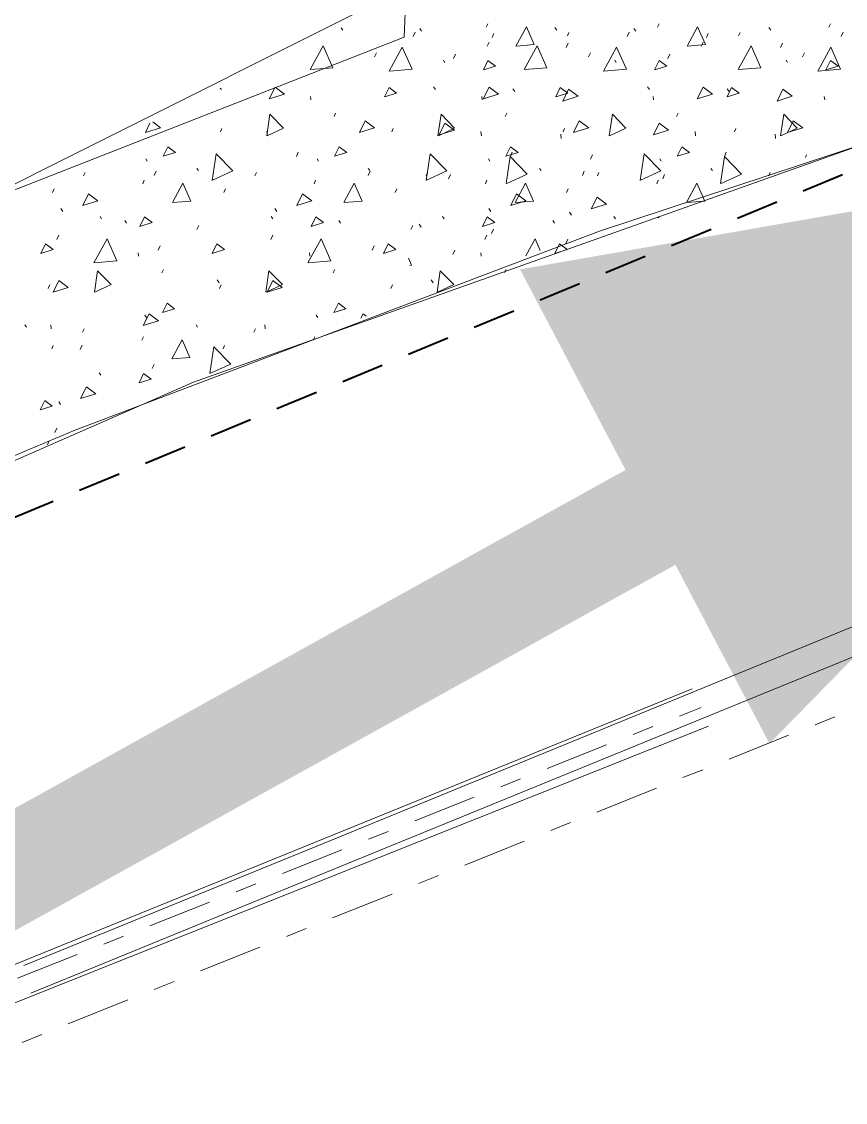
# Model space of a CAD drawing. Header units: metres. Extents: x -703672 to 3951284, y -4124475 to 4104628.
# Drawn here: x 327525.43 to 327540.8, y 4104374.45 to 4104394.62 of the extents above; entities that cross this region are included whole.
import ezdxf

# ---------------------------------------------------------------- set-up
doc = ezdxf.new("R2010")
doc.units = ezdxf.units.M
doc.header["$MEASUREMENT"] = 0
doc.linetypes.add('DGN Style 2', pattern=[1.3283826688107345, 0.7970296012864407, -0.5313530675242938])
doc.linetypes.add('DGN Style 7', pattern=[2.6567653376214695, 1.195544401929661, -0.5313530675242938, 0.3985148006432204, -0.5313530675242938])
for name, color, linetype, lineweight in [('C-ANNO-TEXT', 7, 'Continuous', 25), ('C-PROP-BASE', 2, 'CONLMT', 0), ('C-PROP-CONS(Alpha)', 7, 'DGN Style 2', 40), ('V-ANNO-PATT', 9, 'Continuous', 0), ('V-DTCH-CNTR', 252, 'DGN Style 7', 0), ('V-DTCH-TOP~', 252, 'Continuous', 0), ('V-SITE-STRC', 253, 'Continuous', 0), ('V-SITE-WALK', 7, 'Continuous', 0)]:
    doc.layers.add(name, color=color, linetype=linetype, lineweight=lineweight)
doc.linetypes.add('CONLMT', pattern='A,0.10417,-0.00902625,[2,dgnlstyle-tsaec.shx,S=4.133597883597883e-05,R=0,X=0,Y=0],-0.00902625', length=0.1222225)

msp = doc.modelspace()

# ---------------------------------------------------------------- linework, layer by layer
at = {"layer": 'C-ANNO-TEXT', "color": 1, "lineweight": -2, "ltscale": 0.6}
msp.add_lwpolyline([(327550.8246112047, 4104392.811030848, 0, 10, 0), (327537.0560942963, 4104385.571910527, 0, 0, 0)], format="xyseb", dxfattribs=at)
at = {"layer": 'C-ANNO-TEXT', "color": 1, "lineweight": -2, "ltscale": 0.6, "const_width": 2}
msp.add_lwpolyline([(327467.2386248326, 4103797.2247401), (327156.8648356255, 4103761.373978369), (326979.0661552008, 4103502.615700151), (326871.4499485465, 4103518.203972804), (326865.2079128604, 4103607.054358139), (326922.9155558757, 4103790.989934454), (327072.6458671009, 4104048.19014053), (327277.7320847269, 4104241.620140299), (327549.8820684357, 4104392.415849384)], dxfattribs=at)
at = {"layer": 'C-PROP-BASE', "color": 251, "linetype": 'DGN Style 7'}
msp.add_lwpolyline([(327263.0649347309, 4104223.844712024), (327317.2629347312, 4104265.886712024), (327324.1439347306, 4104267.327712024), (327346.295934731, 4104283.187712024), (327359.1729347316, 4104291.346712023), (327404.228934731, 4104316.905712025), (327431.098934731, 4104331.651712024), (327456.9859347312, 4104345.905712024), (327477.924934731, 4104355.735712023), (327513.9689347306, 4104370.973712026), (327551.2589347312, 4104385.915712024), (327568.9209347306, 4104392.436712024), (327579.5709347305, 4104394.402712024), (327583.3059347307, 4104395.516712025), (327593.9229347308, 4104399.284712024), (327608.7339347306, 4104403.544712024), (327619.4377330072, 4104406.975873606), (327628.1663090148, 4104409.771393605), (327629.4114930161, 4104410.721665605), (327667.2257650528, 4104420.453761615), (327720.4737645751, 4104433.986945492)], dxfattribs=at)
at = {"layer": 'C-PROP-CONS(Alpha)', "color": 9, "transparency": 33554661, "flags": 128}
msp.add_lwpolyline([(328051.3527000129, 4102748.37939936), (328033.3155557459, 4102763.759859016), (328008.635876491, 4102785.194791595), (328001.0587122234, 4102791.754994317), (327978.7635198684, 4102811.492673358), (327966.1439298082, 4102822.81362133), (327961.8799502737, 4102829.347595384), (327957.057644274, 4102838.760785415), (327950.9142166439, 4102852.447486374), (327944.9108842695, 4102882.46314165), (327922.9503158275, 4102979.617200589), (327922.1960612735, 4102984.074704956), (327896.895254712, 4103096.805002357), (327873.602682129, 4103197.996084934), (327970.2778919048, 4103222.03458913), (327945.2853782952, 4103305.343080384), (327930.2819876203, 4103330.564998057), (327883.5789010234, 4103409.045375251), (327883.5789010235, 4103409.045375251), (327870.9613363898, 4103413.475533437), (327831.8293273544, 4103476.306306486), (327799.6734495071, 4103521.613691107), (327806.6592676204, 4103526.955593927), (327784.9216440988, 4103571.617824119), (327626.2738909589, 4103555.289453546), (327612.5795421994, 4103537.316554541), (327610.912267143, 4103605.482858766), (327464.3899750119, 4103600.408329677), (327376.9287606052, 4103410.137822579), (327521.4700117525, 4103346.727226583), (327528.8281654069, 4103347.647212733), (327568.3287292437, 4103211.27215154), (327234.5934998402, 4103358.397358307), (327245.9429127203, 4103450.162797557), (327247.4057606828, 4103462.282137395), (327240.1466832621, 4103465.304146356), (327209.4846702361, 4103470.912804143), (327163.5775247305, 4103479.173001934), (327097.1773292364, 4103490.791457197), (327094.8037589096, 4103490.336329404), (327087.5669605479, 4103491.465917642), (327077.449539086, 4103494.95888159), (327074.0302851388, 4103496.139353393), (327072.3445527111, 4103496.70369043), (327040.4265800085, 4103507.290822693), (327024.6254833043, 4103509.746641063), (327005.0554566061, 4103511.621346213), (326997.3663593705, 4103513.401218432), (326987.1858611336, 4103509.176851866), (326924.9401869376, 4103516.679666858), (326868.1898380349, 4103514.452095245, -0.4874798272826256), (326842.7291952347, 4103544.504835935), (326855.8128268328, 4103607.653487044), (326872.3549334486, 4103674.829124694), (326885.7849688843, 4103716.963841686), (326897.1820855098, 4103756.392376348), (326911.8079730987, 4103792.562866542), (326942.7784593481, 4103859.495280759), (326985.0309523789, 4103937.170100313), (327038.3759761521, 4104017.339902852), (327049.9699591843, 4104031.93014326), (327093.2772874826, 4104085.216318096), (327121.0561478767, 4104115.05712215), (327147.4927338528, 4104141.109056442), (327201.0579048989, 4104189.950156559), (327247.8236230445, 4104227.241544621), (327274.2756034104, 4104246.458416275), (327310.9052788371, 4104272.189052842), (327338.7507480193, 4104290.682435896), (327394.3822770293, 4104323.718145463), (327454.7797406209, 4104356.193582261), (327554.8217139727, 4104397.588329164), (327560.1573850386, 4104391.696800068), (327629.8959608893, 4104414.015198105), (327759.0313031515, 4104448.398455133), (327757.2739255879, 4104455.165774307), (328107.0540342975, 4104542.510103815), (328119.3380608568, 4104542.510103815), (328124.6483431717, 4104536.17317302), (328129.4254646109, 4104518.549251009), (328131.921990407, 4104503.029638088), (328135.078302787, 4104500.213224401), (328154.085317786, 4104500.667789092), (328149.8985258908, 4104547.783738694), (328149.7745655841, 4104555.824714896), (328168.0966631506, 4104560.116307975), (328180.1971601305, 4104561.571233069), (328186.8764764442, 4104562.389659171), (328203.8937110046, 4104564.517264253), (328194.5649608789, 4104557.623580912), (328191.4437345657, 4104556.202444898), (328187.3603782359, 4104545.719257489), (328182.8253075863, 4104532.763466077), (328181.3393865761, 4104525.839460123), (328180.4385673145, 4104514.508980992), (328180.3416913476, 4104501.519693172), (328182.9952471908, 4104464.369911368), (328121.0450735461, 4104464.115166628), (328089.3117504606, 4104492.939601823), (327768.6929376793, 4104411.193379837), (327762.394272341, 4104435.44831491), (327630.6153729495, 4104402.081270727), (327568.961239384, 4104381.975780278), (327586.7809209799, 4104362.299684941), (327579.7950375145, 4104360.190021981), (327526.9949811692, 4104339.560635842), (327472.178603134, 4104315.449356015), (327377.0616109308, 4104262.394203749), (327337.8150383515, 4104235.453131521), (327331.8477650884, 4104234.203481648), (327216.3820695355, 4104145.337984444), (327178.5929724798, 4104112.042658567), (327136.6371358891, 4104068.619937841), (327133.1617217513, 4104062.073926368), (327081.9927725713, 4104002.304896605), (327197.9125123062, 4103949.973291562), (327165.5484697489, 4103878.060140899), (327236.1839484199, 4103839.517953459), (327385.373955234, 4103849.829860281), (327376.9496945368, 4103947.711745712), (327522.7087312953, 4103959.659207741), (327570.1209276664, 4103966.104005254), (327619.9429955619, 4103970.187781311), (327675.5802737248, 4103972.189662043), (327840.2462419602, 4103985.686872555), (327861.3262067086, 4103740.757760243), (327930.6420660896, 4103742.354851621), (327992.4427256854, 4103748.227855178), (328033.5029494578, 4103744.724846469), (328070.8848923553, 4103745.586155542), (328069.9830035489, 4103756.769478619), (328241.8330771768, 4103770.442215998), (328288.4642937218, 4103241.598537642), (328052.9743225681, 4103223.495877456), (328046.3409570817, 4103208.988679592), (328077.9633670195, 4102853.33535271), (328045.914018165, 4102815.224954779), (328124.4115326538, 4102748.37939936)], format="xyb", dxfattribs=at)
at = {"layer": 'V-ANNO-PATT', "linetype": 'Continuous'}
for p, q in [((327531.3910292651, 4104394.508439837, 10.91392711244147), (327531.4217432847, 4104394.462370787, 10.92482843917469)), ((327532.8569549886, 4104394.496299571, 11.55556104752304), (327532.8923070289, 4104394.443251743, 11.56166852719433)), ((327535.3804613977, 4104394.514651043, 11.13911520187652), (327535.4153163991, 4104394.462370787, 11.15148628723546)), ((327536.8555802676, 4104394.496299571, 11.66042227988889), (327536.8909323079, 4104394.443251743, 11.66652975956019)), ((327539.3740345121, 4104394.514651043, 11.36577304993729), (327539.4088895135, 4104394.462370787, 11.37814413529622)), ((327532.7340000684, 4104394.344176213, 11.02280249817765), (327532.7704242576, 4104394.422547554, 11.00929022569151)), ((327534.2072479264, 4104394.323321854, 11.60786373724731), (327534.2430392026, 4104394.402843831, 11.60103660418347)), ((327536.7275731828, 4104394.344176213, 11.24946034623841), (327536.7639973719, 4104394.422547554, 11.23594807375227)), ((327538.2058732054, 4104394.323321854, 11.71272496961318), (327538.2416644816, 4104394.402843831, 11.70589783654933)), ((327540.7211462972, 4104394.344176213, 11.47611819429918), (327540.7575704863, 4104394.422547554, 11.46260592181304)), ((327534.1150279999, 4104394.16222523, 11.13735393661173), (327534.1514532922, 4104394.240694657, 11.12382222792117)), ((327535.591599344, 4104394.138699492, 11.66219674766303), (327535.6273908749, 4104394.218320996, 11.65535990196085)), ((327538.1086011142, 4104394.16222523, 11.36401178467249), (327538.1450264066, 4104394.240694657, 11.35048007598193)), ((327539.590224623, 4104394.138699492, 11.76705798002889), (327539.6260161539, 4104394.218320996, 11.76022113432671)), ((327532.0115569461, 4104393.961932019, 11.05778663928607), (327532.0479811352, 4104394.040303359, 11.04427436679993)), ((327533.4872025411, 4104393.935465604, 11.62685721773951), (327533.5229938173, 4104394.01498758, 11.62003008467568)), ((327536.0051300604, 4104393.961932019, 11.28444448734683), (327536.0415542495, 4104394.040303359, 11.27093221486069)), ((327537.4858278201, 4104393.935465604, 11.73171845010538), (327537.5216190963, 4104394.01498758, 11.72489131704153)), ((327539.9987031748, 4104393.961932019, 11.5111023354076), (327540.0351273639, 4104394.040303359, 11.49759006292146)), ((327529.1356635938, 4104393.381057261, 11.01003636182008), (327529.1548862121, 4104393.352224573, 11.01685904560252)), ((327533.1136043252, 4104393.404504828, 11.23114580830435), (327533.1484593265, 4104393.352224573, 11.24351689366328)), ((327534.5954735198, 4104393.369854347, 11.71115575492555), (327534.6308255602, 4104393.31680652, 11.71726323459684)), ((327537.1071774395, 4104393.404504828, 11.45780365636512), (327537.1420324408, 4104393.352224573, 11.47017474172404)), ((327538.5940987988, 4104393.369854347, 11.81601698729141), (327538.6294508392, 4104393.31680652, 11.8221244669627)), ((327530.0068914248, 4104392.568903519, 11.22093267327312), (327530.0148957365, 4104392.49053218, 11.23696651431893)), ((327534.0004645392, 4104392.568903519, 11.44759052133388), (327534.0084688509, 4104392.49053218, 11.46362436237969)), ((327535.4906951462, 4104392.521984858, 11.81743120299895), (327535.4993885763, 4104392.442462882, 11.82542491727285)), ((327537.9940376536, 4104392.568903519, 11.67424836939464), (327538.0020419653, 4104392.49053218, 11.69028221044046)), ((327539.4893204252, 4104392.521984858, 11.9222924353648), (327539.4980138553, 4104392.442462882, 11.93028614963871)), ((327530.5545028047, 4104392.106620509, 11.34391061733595), (327530.5908282576, 4104392.185089936, 11.33037324219919)), ((327534.548075919, 4104392.106620509, 11.57056846539671), (327534.584401372, 4104392.185089936, 11.55703109025995)), ((327536.0430044147, 4104392.052914675, 11.87772228357522), (327536.07869598, 4104392.132536178, 11.87088281634223)), ((327538.5416490334, 4104392.106620509, 11.79722631345747), (327538.5779744864, 4104392.185089936, 11.78368893832072)), ((327540.0568010111, 4104392.086759172, 11.9796762820431), (327540.077321259, 4104392.132536178, 11.97574404870809)), ((327527.9044446587, 4104391.74948653, 11.26450001396078), (327527.9408699509, 4104391.827955957, 11.25096830527023)), ((327531.8980177731, 4104391.74948653, 11.49115786202155), (327531.9344430653, 4104391.827955957, 11.47762615333099)), ((327533.3926878811, 4104391.690537306, 11.84360756872833), (327533.4284794119, 4104391.770158809, 11.83677072302615)), ((327535.8915908874, 4104391.74948653, 11.71781571008231), (327535.9280161797, 4104391.827955957, 11.70428400139176)), ((327537.3913131601, 4104391.690537306, 11.94846880109419), (327537.4271046909, 4104391.770158809, 11.941631955392)), ((327526.1609874018, 4104391.131343621, 11.28843047545074), (327526.1959422425, 4104391.079063365, 11.30080722725587)), ((327530.1545605162, 4104391.131343621, 11.51508832351151), (327530.1895153569, 4104391.079063365, 11.52746507531664)), ((327534.1481336306, 4104391.131343621, 11.74174617157227), (327534.1830884713, 4104391.079063365, 11.7541229233774)), ((327535.6510057574, 4104391.06331891, 11.9640815625355), (327535.6864577634, 4104391.010271083, 11.97019166373759)), ((327527.352772403, 4104390.90966749, 11.40013832690902), (327527.3876274044, 4104390.857387234, 11.41250941226795)), ((327531.3463455174, 4104390.90966749, 11.62679617496978), (327531.3812005188, 4104390.857387234, 11.63916726032871)), ((327532.8475937295, 4104390.838388162, 11.91252964435206), (327532.8829457699, 4104390.785340335, 11.91863712402336)), ((327535.3399186317, 4104390.90966749, 11.85345402303054), (327535.3747736331, 4104390.857387234, 11.86582510838947)), ((327526.0873390052, 4104390.557241676, 11.39837706164422), (327526.1237642975, 4104390.635711103, 11.38484535295366)), ((327528.6998841881, 4104390.73919266, 11.5104834712709), (327528.7363083772, 4104390.817564, 11.49697119878476)), ((327530.0809121196, 4104390.557241676, 11.62503490970498), (327530.1173374119, 4104390.635711103, 11.61150320101442)), ((327532.6934573025, 4104390.73919266, 11.73714131933166), (327532.7298814916, 4104390.817564, 11.72362904684552)), ((327534.074485234, 4104390.557241676, 11.85169275776575), (327534.1109105263, 4104390.635711103, 11.83816104907518)), ((327534.1978866674, 4104390.665410445, 11.96483233407634), (327534.2336779435, 4104390.744932421, 11.9580052010125)), ((327527.9774410658, 4104390.356948465, 11.54546761237933), (327528.0138652549, 4104390.435319805, 11.53195533989319)), ((327531.9710141802, 4104390.356948465, 11.77212546044009), (327532.0074383693, 4104390.435319805, 11.75861318795396)), ((327535.582238085, 4104390.480788082, 12.01916534449206), (327535.6180296158, 4104390.560409586, 12.01232849878988)), ((327533.4778412821, 4104390.277554194, 11.98382581456855), (327533.5136325582, 4104390.357076171, 11.9769986815047)), ((327529.0794884448, 4104389.799521274, 11.7188267813976), (327529.1143434462, 4104389.747241018, 11.73119786675654)), ((327533.0730615592, 4104389.799521274, 11.94548462945836), (327533.1079165606, 4104389.747241018, 11.9578557148173)), ((327525.9727755445, 4104388.963919965, 11.70861364636637), (327525.9807798562, 4104388.885548626, 11.72464748741218)), ((327529.9663486589, 4104388.963919965, 11.93527149442713), (327529.9743529706, 4104388.885548626, 11.95130533547295)), ((327526.5203869244, 4104388.501636955, 11.83159159042921), (327526.5567123774, 4104388.580106382, 11.81805421529244)), ((327527.8639018927, 4104388.144502976, 11.9788388351148), (327527.9003271851, 4104388.222972402, 11.96530712642424)), ((327526.1204446359, 4104387.526360067, 12.00276929660475), (327526.1553994766, 4104387.474079811, 12.01514604840989)), ((327526.0467962393, 4104386.952258123, 12.11271588279823), (327526.0832215316, 4104387.03072755, 12.09918417410768))]:
    msp.add_line(p, q, dxfattribs=at)
at = {"layer": 'V-ANNO-PATT'}
for p, q in [((327532.8569549886, 4104394.496299571, 11.55556104752304), (327532.8923070289, 4104394.443251743, 11.56166852719433)), ((327534.098218043, 4104394.516785229, 10.99677595305862), (327534.1270115474, 4104394.580338138, 10.99052516914537)), ((327536.8555802676, 4104394.496299571, 11.66042227988889), (327536.8909323079, 4104394.443251743, 11.66652975956019)), ((327537.2949179171, 4104394.516785229, 11.14206846906274), (327537.3237114215, 4104394.580338138, 11.1358176851495)), ((327540.4916177912, 4104394.516785229, 11.28736098506688), (327540.5204112956, 4104394.580338138, 11.28111020115363)), ((327534.2072479264, 4104394.323321854, 11.60786373724731), (327534.2430392026, 4104394.402843831, 11.60103660418347)), ((327535.6120990884, 4104394.35456643, 11.08487858411492), (327535.6408921643, 4104394.418039897, 11.07863723006081)), ((327538.2058732054, 4104394.323321854, 11.71272496961318), (327538.2416644816, 4104394.402843831, 11.70589783654933)), ((327538.8087989625, 4104394.35456643, 11.23017110011904), (327538.8375920383, 4104394.418039897, 11.22392974606494)), ((327535.591599344, 4104394.138699492, 11.66219674766303), (327535.6273908749, 4104394.218320996, 11.65535990196085)), ((327539.590224623, 4104394.138699492, 11.76705798002889), (327539.6260161539, 4104394.218320996, 11.76022113432671)), ((327533.3001276444, 4104393.903102455, 11.03349826306255), (327533.3282699149, 4104393.86076033, 11.03981384905949)), ((327533.4872025411, 4104393.935465604, 11.62685721773951), (327533.5229938173, 4104394.01498758, 11.62003008467568)), ((327536.4968275185, 4104393.903102455, 11.17879077906668), (327536.524969789, 4104393.86076033, 11.18510636506362)), ((327537.4858278201, 4104393.935465604, 11.73171845010538), (327537.5216190963, 4104394.01498758, 11.72489131704153)), ((327539.6935273925, 4104393.903102455, 11.32408329507081), (327539.721669663, 4104393.86076033, 11.33039888106775)), ((327534.5954735198, 4104393.369854347, 11.71115575492555), (327534.6308255602, 4104393.31680652, 11.71726323459684)), ((327538.5940987988, 4104393.369854347, 11.81601698729141), (327538.6294508392, 4104393.31680652, 11.8221244669627)), ((327530.8171959431, 4104393.226343418, 11.00114598990899), (327530.8239661533, 4104393.162869951, 11.00900372320365)), ((327534.0138958171, 4104393.226343418, 11.14643850591312), (327534.0206660273, 4104393.162869951, 11.15429623920778)), ((327537.2105956912, 4104393.226343418, 11.29173102191725), (327537.2173659014, 4104393.162869951, 11.29958875521191)), ((327540.4072955652, 4104393.226343418, 11.43702353792138), (327540.4140657755, 4104393.162869951, 11.44488127121604)), ((327531.2576791573, 4104392.851937346, 11.06570103252645), (327531.2863927442, 4104392.915490255, 11.05944661630031)), ((327534.4543790314, 4104392.851937346, 11.21099354853057), (327534.4830926183, 4104392.915490255, 11.20473913230443)), ((327537.6510789054, 4104392.851937346, 11.35628606453471), (327537.6797924924, 4104392.915490255, 11.35003164830857)), ((327529.1380652258, 4104392.562692171, 11.00376796083498), (327529.1668587302, 4104392.626245079, 10.99751717692174)), ((327532.3347650997, 4104392.562692171, 11.14906047683911), (327532.3635586042, 4104392.626245079, 11.14280969292587)), ((327535.4906951462, 4104392.521984858, 11.81743120299895), (327535.4993885763, 4104392.442462882, 11.82542491727285)), ((327535.5314649738, 4104392.562692171, 11.29435299284324), (327535.5602584783, 4104392.626245079, 11.28810220893)), ((327538.7281648479, 4104392.562692171, 11.43964550884737), (327538.7569583523, 4104392.626245079, 11.43339472493413)), ((327539.4893204252, 4104392.521984858, 11.9222924353648), (327539.4980138553, 4104392.442462882, 11.93028614963871)), ((327527.7453592005, 4104392.062054132, 11.00001811481397), (327527.7735813885, 4104392.019712007, 11.00633733312382)), ((327530.9420590745, 4104392.062054132, 11.1453106308181), (327530.9702812626, 4104392.019712007, 11.15162984912794)), ((327534.1387589485, 4104392.062054132, 11.29060314682223), (327534.1669811367, 4104392.019712007, 11.29692236513208)), ((327536.0430044147, 4104392.052914675, 11.87772228357522), (327536.07869598, 4104392.132536178, 11.87088281634223)), ((327537.3354588226, 4104392.062054132, 11.43589566282635), (327537.3636810107, 4104392.019712007, 11.44221488113621)), ((327540.0568010111, 4104392.086759172, 11.9796762820431), (327540.077321259, 4104392.132536178, 11.97574404870809)), ((327528.7003636743, 4104391.882517165, 11.06477932336355), (327528.7285059448, 4104391.840175039, 11.07109490936049)), ((327531.8970635483, 4104391.882517165, 11.21007183936768), (327531.9252058189, 4104391.840175039, 11.21638742536462)), ((327535.0937634224, 4104391.882517165, 11.3553643553718), (327535.121905693, 4104391.840175039, 11.36167994136875)), ((327538.2904632965, 4104391.882517165, 11.50065687137594), (327538.318605567, 4104391.840175039, 11.50697245737288)), ((327526.5827641204, 4104391.744448471, 10.9849557144372), (327526.6115571963, 4104391.807921939, 10.97871436038309)), ((327527.6890661615, 4104391.597085163, 11.05276653373237), (327527.717859666, 4104391.660638073, 11.04651574981913)), ((327529.7794639945, 4104391.744448471, 11.13024823044132), (327529.8082570704, 4104391.807921939, 11.12400687638722)), ((327530.8857660356, 4104391.597085163, 11.1980590497365), (327530.91455954, 4104391.660638073, 11.19180826582326)), ((327532.9761638685, 4104391.744448471, 11.27554074644546), (327533.0049569444, 4104391.807921939, 11.26929939239135)), ((327533.3926878811, 4104391.690537306, 11.84360756872833), (327533.4284794119, 4104391.770158809, 11.83677072302615)), ((327534.0824659096, 4104391.597085163, 11.34335156574063), (327534.1112594141, 4104391.660638073, 11.33710078182739)), ((327536.1728637426, 4104391.744448471, 11.42083326244959), (327536.2016568184, 4104391.807921939, 11.41459190839548)), ((327537.2791657837, 4104391.597085163, 11.48864408174476), (327537.3079592881, 4104391.660638073, 11.48239329783152)), ((327537.3913131601, 4104391.690537306, 11.94846880109419), (327537.4271046909, 4104391.770158809, 11.941631955392)), ((327539.3695636166, 4104391.744448471, 11.56612577845372), (327539.3983566925, 4104391.807921939, 11.55988442439961)), ((327526.0062473328, 4104391.434866365, 10.99557664878454), (327526.0350404087, 4104391.498339832, 10.98933529473044)), ((327529.2029472069, 4104391.434866365, 11.14086916478868), (327529.2317402828, 4104391.498339832, 11.13462781073456)), ((327532.3996470809, 4104391.434866365, 11.2861616807928), (327532.4284401568, 4104391.498339832, 11.2799203267387)), ((327535.596346955, 4104391.434866365, 11.43145419679693), (327535.6251400309, 4104391.498339832, 11.42521284274282)), ((327535.6510057574, 4104391.06331891, 11.9640815625355), (327535.6864577634, 4104391.010271083, 11.97019166373759)), ((327526.8909757629, 4104390.983402389, 11.08948884373631), (327526.9191180334, 4104390.941060264, 11.09580442973325)), ((327530.087675637, 4104390.983402389, 11.23478135974044), (327530.1158179075, 4104390.941060264, 11.24109694573738)), ((327532.8475937295, 4104390.838388162, 11.91252964435206), (327532.8829457699, 4104390.785340335, 11.91863712402336)), ((327533.284375511, 4104390.983402389, 11.38007387574457), (327533.3125177815, 4104390.941060264, 11.38638946174152)), ((327536.4810753851, 4104390.983402389, 11.5253663917487), (327536.5092176556, 4104390.941060264, 11.53168197774564)), ((327534.1978866674, 4104390.665410445, 11.96483233407634), (327534.2336779435, 4104390.744932421, 11.9580052010125)), ((327535.582238085, 4104390.480788082, 12.01916534449206), (327535.6180296158, 4104390.560409586, 12.01232849878988)), ((327527.6047439356, 4104390.306643353, 11.20242908658688), (327527.6115141459, 4104390.243169886, 11.21028681988154)), ((327530.8014438097, 4104390.306643353, 11.34772160259101), (327530.8082140199, 4104390.243169886, 11.35557933588566)), ((327533.4778412821, 4104390.277554194, 11.98382581456855), (327533.5136325582, 4104390.357076171, 11.9769986815047)), ((327533.9981436838, 4104390.306643353, 11.49301411859514), (327534.004913894, 4104390.243169886, 11.5008718518898)), ((327528.04522715, 4104389.932237281, 11.26698412920433), (327528.0739407368, 4104389.995790189, 11.26072971297819)), ((327531.2419270239, 4104389.932237281, 11.41227664520846), (327531.2706406109, 4104389.995790189, 11.40602222898232)), ((327534.4410588273, 4104389.937619964, 11.55703943644566), (327534.467340485, 4104389.995790189, 11.55131474498645)), ((327525.9256132183, 4104389.642992105, 11.20505105751287), (327525.9544067227, 4104389.706545013, 11.19880027359963)), ((327529.1223130923, 4104389.642992105, 11.35034357351699), (327529.1511065968, 4104389.706545013, 11.34409278960376)), ((327532.3190129664, 4104389.642992105, 11.49563608952113), (327532.3478064709, 4104389.706545013, 11.48938530560788)), ((327527.7296070671, 4104389.142354066, 11.34659372749599), (327527.7578292551, 4104389.100011941, 11.35291294580583)), ((327530.9263069411, 4104389.142354066, 11.49188624350012), (327530.9545291292, 4104389.100011941, 11.49820546180996)), ((327525.4879116669, 4104388.962817099, 11.26606242004144), (327525.5160539374, 4104388.920474974, 11.27237800603838)), ((327526.567011987, 4104388.824748406, 11.33153132711922), (327526.595805063, 4104388.888221873, 11.3252899730651)), ((327528.684611541, 4104388.962817099, 11.41135493604556), (327528.7127538114, 4104388.920474974, 11.41767052204251)), ((327529.7637118611, 4104388.824748406, 11.47682384312334), (327529.792504937, 4104388.888221873, 11.47058248906924)), ((327527.6733140281, 4104388.677385098, 11.39934214641438), (327527.7021075326, 4104388.740938007, 11.39309136250115)), ((327530.8700139022, 4104388.677385098, 11.54463466241852), (327530.8988074067, 4104388.740938007, 11.53838387850528)), ((327525.9904951995, 4104388.515166299, 11.34215226146656), (327526.0192882754, 4104388.578639766, 11.33591090741245)), ((327529.1871950735, 4104388.515166299, 11.48744477747069), (327529.2159881495, 4104388.578639766, 11.48120342341658)), ((327526.8752236295, 4104388.063702323, 11.43606445641832), (327526.9033659, 4104388.021360199, 11.44238004241527)), ((327525.9098610849, 4104386.723292039, 11.55162667019489), (327525.9386545895, 4104386.786844947, 11.54537588628165))]:
    msp.add_line(p, q, dxfattribs=at)
at = {"layer": 'V-ANNO-PATT', "extrusion": (-0.04508672843323403, 0.1179949260703283, 0.9919901130257527), "elevation": 469541.1953255741, "flags": 128}
msp.add_lwpolyline([(-1770970.793733567, -3687346.460174687), (-1770971.102958504, -3687346.7292478), (-1770971.122188487, -3687346.364090312), (-1770970.800377702, -3687346.457615415)], dxfattribs=at)
at = {"layer": 'V-ANNO-PATT', "extrusion": (-0.04508672822581227, 0.1179949262013675, 0.9919901130195934), "elevation": 469541.1959313487, "flags": 128}
msp.add_lwpolyline([(-1770973.772783344, -3687345.313262395), (-1770974.082008281, -3687345.582335512), (-1770974.101238263, -3687345.217178019), (-1770973.779427478, -3687345.310703122)], dxfattribs=at)
at = {"layer": 'V-ANNO-PATT', "linetype": 'Continuous', "extrusion": (-0.05558034828860568, 0.194674832354361, 0.9792918536023462), "flags": 128}
for points, elevation in [([(-1441740.822831927, -3776905.380237094), (-1441741.179781282, -3776905.74782251), (-1441741.242029819, -3776905.295001728), (-1441740.831376215, -3776905.377746083)], 780828.6919777401), ([(-1441744.662961844, -3776904.260682619), (-1441745.019911199, -3776904.628268036), (-1441745.082159735, -3776904.175447253), (-1441744.671506133, -3776904.25819161)], 780828.6919777399), ([(-1441748.50309176, -3776903.141128145), (-1441748.860041116, -3776903.508713561), (-1441748.922289652, -3776903.055892779), (-1441748.511636049, -3776903.138637135)], 780828.6919777395), ([(-1441735.95402737, -3776902.971384197), (-1441736.310976724, -3776903.338969612), (-1441736.373225261, -3776902.886148832), (-1441735.962571659, -3776902.968893188)], 780828.6919777411), ([(-1441739.794157287, -3776901.851829723), (-1441740.151106642, -3776902.21941514), (-1441740.213355179, -3776901.766594358), (-1441739.802701576, -3776901.849338713)], 780828.6919777405)]:
    msp.add_lwpolyline(points, dxfattribs=dict(at, elevation=elevation))
at = {"layer": 'V-ANNO-PATT', "extrusion": (-0.02609127824442408, 0.09715977537077543, 0.9949267426546904), "flags": 128}
for points, elevation in [([(-1380804.98462262, -3859327.56751057), (-1380805.334130317, -3859327.942178757), (-1380805.405445175, -3859327.49069705), (-1380804.993215135, -3859327.565191371)], 390247.7933252222), ([(-1380808.846427141, -3859326.525173854), (-1380809.195934839, -3859326.899842037), (-1380809.267249696, -3859326.448360332), (-1380808.855019657, -3859326.522854653)], 390247.7933252219), ([(-1380812.708231663, -3859325.482837137), (-1380813.057739362, -3859325.857505322), (-1380813.129054219, -3859325.406023615), (-1380812.71682418, -3859325.480517937)], 390247.7933252214)]:
    msp.add_lwpolyline(points, dxfattribs=dict(at, elevation=elevation))
at = {"layer": 'V-ANNO-PATT', "linetype": 'Continuous', "extrusion": (-0.02609127824442408, 0.09715977537077543, 0.9949267426546904), "flags": 128}
for points, elevation in [([(-1380804.98462262, -3859327.56751057), (-1380805.334130317, -3859327.942178757), (-1380805.405445175, -3859327.49069705), (-1380804.993215135, -3859327.565191371)], 390247.7933252222), ([(-1380808.846427141, -3859326.525173854), (-1380809.195934839, -3859326.899842037), (-1380809.267249696, -3859326.448360332), (-1380808.855019657, -3859326.522854653)], 390247.7933252219), ([(-1380812.708231663, -3859325.482837137), (-1380813.057739362, -3859325.857505322), (-1380813.129054219, -3859325.406023615), (-1380812.71682418, -3859325.480517937)], 390247.7933252214)]:
    msp.add_lwpolyline(points, dxfattribs=dict(at, elevation=elevation))
at = {"layer": 'V-ANNO-PATT', "extrusion": (-0.04508672843304684, 0.1179949268622528, 0.9919901129315636), "elevation": 469541.1985760041, "flags": 128}
msp.add_lwpolyline([(-1770970.058127395, -3687346.264244426), (-1770970.201471075, -3687346.399349527), (-1770970.295752343, -3687346.248841047), (-1770970.058127395, -3687346.264244426)], dxfattribs=at)
at = {"layer": 'V-ANNO-PATT', "extrusion": (-0.04508672849515259, 0.1179949259051882, 0.9919901130425816), "elevation": 469541.1946274937, "flags": 128}
msp.add_lwpolyline([(-1770973.056015275, -3687345.108864447), (-1770973.199358957, -3687345.243969548), (-1770973.293640223, -3687345.093461069), (-1770973.056015275, -3687345.108864447)], dxfattribs=at)
at = {"layer": 'V-ANNO-PATT', "extrusion": (-0.04508672853950373, 0.1179949259263925, 0.9919901130380436), "elevation": 469541.1946999982, "flags": 128}
msp.add_lwpolyline([(-1770976.043139665, -3687343.958141946), (-1770976.186483347, -3687344.093247046), (-1770976.280764613, -3687343.942738567), (-1770976.043139665, -3687343.958141946)], dxfattribs=at)
at = {"layer": 'V-ANNO-PATT', "linetype": 'Continuous', "extrusion": (-0.05558034854461482, 0.1946748324042621, 0.9792918535778963), "flags": 128}
for points, elevation in [([(-1441739.942286253, -3776905.053734883), (-1441740.106664986, -3776905.237053956), (-1441740.23988559, -3776905.059469411), (-1441739.942286253, -3776905.053734883)], 780828.6920987029), ([(-1441743.78241617, -3776903.934180405), (-1441743.946794902, -3776904.117499477), (-1441744.080015506, -3776903.939914933), (-1441743.78241617, -3776903.934180405)], 780828.6920987013), ([(-1441747.622546085, -3776902.814625926), (-1441747.786924817, -3776902.997944999), (-1441747.920145422, -3776902.820360454), (-1441747.622546085, -3776902.814625926)], 780828.6920986999), ([(-1441735.073481693, -3776902.644881993), (-1441735.237860427, -3776902.828201066), (-1441735.371081031, -3776902.650616521), (-1441735.073481693, -3776902.644881993)], 780828.6920987044), ([(-1441738.913611609, -3776901.525327513), (-1441739.077990342, -3776901.708646586), (-1441739.211210946, -3776901.531062043), (-1441738.913611609, -3776901.525327513)], 780828.6920987027)]:
    msp.add_lwpolyline(points, dxfattribs=dict(at, elevation=elevation))
at = {"layer": 'V-ANNO-PATT', "extrusion": (-0.0450867289956133, 0.117994926121929, 0.9919901129940544), "elevation": 469541.1953531656, "flags": 128}
msp.add_lwpolyline([(-1770968.176501635, -3687346.443020945), (-1770968.319845316, -3687346.578126049), (-1770968.414126582, -3687346.427617567), (-1770968.176501635, -3687346.443020945)], dxfattribs=at)
at = {"layer": 'V-ANNO-PATT', "extrusion": (-0.04508672804343101, 0.1179949256666904, 0.9919901130914813), "elevation": 469541.1937965599, "flags": 128}
msp.add_lwpolyline([(-1770971.141236884, -3687345.303259024), (-1770971.284580566, -3687345.438364129), (-1770971.378861832, -3687345.287855646), (-1770971.141236884, -3687345.303259024)], dxfattribs=at)
at = {"layer": 'V-ANNO-PATT', "extrusion": (-0.02609127814429274, 0.09715977536611498, 0.9949267426577714), "flags": 128}
for points, elevation in [([(-1380807.964460376, -3859326.184025196), (-1380808.12513061, -3859326.370603133), (-1380808.261884918, -3859326.195725292), (-1380807.964460376, -3859326.184025196)], 390247.7933388901), ([(-1380811.8262649, -3859325.141688483), (-1380811.986935133, -3859325.328266418), (-1380812.123689441, -3859325.153388578), (-1380811.8262649, -3859325.141688483)], 390247.7933388899), ([(-1380805.571649236, -3859326.172350576), (-1380805.732319469, -3859326.358928512), (-1380805.869073777, -3859326.184050672), (-1380805.571649236, -3859326.172350576)], 390247.7933388897), ([(-1380809.433453759, -3859325.130013862), (-1380809.594123992, -3859325.316591799), (-1380809.7308783, -3859325.141713957), (-1380809.433453759, -3859325.130013862)], 390247.7933388898)]:
    msp.add_lwpolyline(points, dxfattribs=dict(at, elevation=elevation))
at = {"layer": 'V-ANNO-PATT', "linetype": 'Continuous', "extrusion": (-0.02609127814429274, 0.09715977536611498, 0.9949267426577714), "flags": 128}
for points, elevation in [([(-1380807.964460376, -3859326.184025196), (-1380808.12513061, -3859326.370603133), (-1380808.261884918, -3859326.195725292), (-1380807.964460376, -3859326.184025196)], 390247.7933388901), ([(-1380811.8262649, -3859325.141688483), (-1380811.986935133, -3859325.328266418), (-1380812.123689441, -3859325.153388578), (-1380811.8262649, -3859325.141688483)], 390247.7933388899), ([(-1380805.571649236, -3859326.172350576), (-1380805.732319469, -3859326.358928512), (-1380805.869073777, -3859326.184050672), (-1380805.571649236, -3859326.172350576)], 390247.7933388897), ([(-1380809.433453759, -3859325.130013862), (-1380809.594123992, -3859325.316591799), (-1380809.7308783, -3859325.141713957), (-1380809.433453759, -3859325.130013862)], 390247.7933388898)]:
    msp.add_lwpolyline(points, dxfattribs=dict(at, elevation=elevation))
at = {"layer": 'V-ANNO-PATT', "extrusion": (-0.04508672827692078, 0.1179949262347584, 0.9919901130132986), "elevation": 469541.1960516581, "flags": 128}
msp.add_lwpolyline([(-1770974.127816396, -3687344.152520306), (-1770974.271160077, -3687344.287625409), (-1770974.365441343, -3687344.137116929), (-1770974.127816396, -3687344.152520306)], dxfattribs=at)
at = {"layer": 'V-ANNO-PATT', "extrusion": (-0.04508672876659045, 0.1179949260750039, 0.9919901130100454), "elevation": 469541.1952355795, "flags": 128}
msp.add_lwpolyline([(-1770965.859708383, -3687346.552944014), (-1770966.058200262, -3687346.911564867), (-1770966.201163166, -3687346.574960104), (-1770965.866767275, -3687346.552796875)], dxfattribs=at)
at = {"layer": 'V-ANNO-PATT', "extrusion": (-0.04508672827096068, 0.1179949262283302, 0.9919901130143343), "elevation": 469541.1960272256, "flags": 128}
msp.add_lwpolyline([(-1770968.830601558, -3687345.409925522), (-1770969.029093435, -3687345.768546375), (-1770969.172056341, -3687345.431941612), (-1770968.83766045, -3687345.409778381)], dxfattribs=at)
at = {"layer": 'V-ANNO-PATT', "extrusion": (-0.04508672856072176, 0.1179949262893648, 0.9919901129939044), "elevation": 469541.1961828284, "flags": 128}
msp.add_lwpolyline([(-1770971.82405362, -3687344.256153373), (-1770972.022545498, -3687344.614774225), (-1770972.165508403, -3687344.278169462), (-1770971.831112512, -3687344.256006232)], dxfattribs=at)
at = {"layer": 'V-ANNO-PATT', "extrusion": (-0.04508672866904222, 0.1179949258622452, 0.991990113039786), "elevation": 469541.1943942831, "flags": 128}
msp.add_lwpolyline([(-1770974.817645505, -3687343.102561623), (-1770975.016137384, -3687343.461182476), (-1770975.159100288, -3687343.12457771), (-1770974.824704397, -3687343.102414481)], dxfattribs=at)
at = {"layer": 'V-ANNO-PATT', "linetype": 'Continuous', "extrusion": (-0.05558034804325875, 0.1946748325017332, 0.9792918535869746), "elevation": 780828.6926629713, "flags": 128}
msp.add_lwpolyline([(-1441737.726558032, -3776905.247412533), (-1441737.837627653, -3776905.099355496), (-1441737.540028317, -3776905.093620968)], dxfattribs=at)
at = {"layer": 'V-ANNO-PATT', "linetype": 'Continuous', "extrusion": (0.06736017516683497, 0.1348423800353073, 0.9885748021004315), "elevation": 575519.3546576641, "flags": 128}
msp.add_lwpolyline([(1541208.161247964, -3774489.044089255), (1541208.161247964, -3774489.235547339)], dxfattribs=at)
at = {"layer": 'V-ANNO-PATT', "linetype": 'Continuous', "extrusion": (-0.05558034816409941, 0.1946748328954736, 0.9792918535018441), "flags": 128}
for points, elevation in [([(-1441741.380312591, -3776903.97368166), (-1441741.544691322, -3776904.157000732), (-1441741.677911927, -3776903.979416187), (-1441741.380312591, -3776903.97368166)], 780828.694239457), ([(-1441745.220442509, -3776902.85412719), (-1441745.384821241, -3776903.037446263), (-1441745.518041846, -3776902.859861718), (-1441745.220442509, -3776902.85412719)], 780828.694239457), ([(-1441749.060572427, -3776901.734572721), (-1441749.224951159, -3776901.917891792), (-1441749.358171764, -3776901.740307247), (-1441749.060572427, -3776901.734572721)], 780828.694239457), ([(-1441736.511508037, -3776901.564828758), (-1441736.675886768, -3776901.748147829), (-1441736.809107373, -3776901.570563286), (-1441736.511508037, -3776901.564828758)], 780828.6942394554)]:
    msp.add_lwpolyline(points, dxfattribs=dict(at, elevation=elevation))
at = {"layer": 'V-ANNO-PATT', "extrusion": (-0.04508672812471117, 0.1179949254801583, 0.9919901131099748), "elevation": 469541.1930043355, "flags": 128}
msp.add_lwpolyline([(-1770963.910356461, -3687346.896685699), (-1770964.053774797, -3687347.031762046), (-1770964.148056062, -3687346.881253565), (-1770963.910356461, -3687346.896685699)], dxfattribs=at)
at = {"layer": 'V-ANNO-PATT', "extrusion": (-0.04508672863321411, 0.1179949257235026, 0.9919901130579177), "elevation": 469541.1938365658, "flags": 128}
msp.add_lwpolyline([(-1770966.907906561, -3687345.740859183), (-1770967.051324897, -3687345.875935529), (-1770967.145606163, -3687345.725427047), (-1770966.907906561, -3687345.740859183)], dxfattribs=at)
at = {"layer": 'V-ANNO-PATT', "extrusion": (-0.04508672857631942, 0.1179949257188053, 0.9919901130610623), "elevation": 469541.1938359204, "flags": 128}
msp.add_lwpolyline([(-1770969.892519882, -3687344.591352014), (-1770970.035938217, -3687344.726428363), (-1770970.130219483, -3687344.575919881), (-1770969.892519882, -3687344.591352014)], dxfattribs=at)
at = {"layer": 'V-ANNO-PATT', "extrusion": (-0.04508672826332072, 0.1179949260511347, 0.9919901130357585), "elevation": 469541.1953024492, "flags": 128}
msp.add_lwpolyline([(-1770972.866553185, -3687343.446739449), (-1770973.00997152, -3687343.581815796), (-1770973.104252787, -3687343.431307314), (-1770972.866553185, -3687343.446739449)], dxfattribs=at)
at = {"layer": 'V-ANNO-PATT', "linetype": 'Continuous', "extrusion": (-0.05558034817150465, 0.1946748325785694, 0.9792918535644215), "flags": 128}
for points, elevation in [([(-1441738.492318242, -3776903.86433134), (-1441738.701948003, -3776904.331843665), (-1441738.915322909, -3776903.927564417), (-1441738.501126178, -3776903.864888362)], 780828.6929363334), ([(-1441742.33244816, -3776902.744776869), (-1441742.542077921, -3776903.212289193), (-1441742.755452827, -3776902.808009947), (-1441742.341256096, -3776902.74533389)], 780828.6929363334), ([(-1441746.172578078, -3776901.625222398), (-1441746.382207838, -3776902.092734721), (-1441746.595582745, -3776901.688455474), (-1441746.181386013, -3776901.625779418)], 780828.692936333), ([(-1441737.463643605, -3776900.335923968), (-1441737.673273365, -3776900.80343629), (-1441737.886648271, -3776900.399157046), (-1441737.472451541, -3776900.33648099)], 780828.6929363323)]:
    msp.add_lwpolyline(points, dxfattribs=dict(at, elevation=elevation))
at = {"layer": 'V-ANNO-PATT', "extrusion": (-0.02609127822392115, 0.09715977515542626, 0.9949267426762581), "flags": 128}
for points, elevation in [([(-1380806.551503503, -3859324.961437015), (-1380806.751717733, -3859325.433058339), (-1380806.973155348, -3859325.033138419), (-1380806.560298499, -3859324.962170522)], 390247.7924480602), ([(-1380810.413308024, -3859323.919100297), (-1380810.613522255, -3859324.390721619), (-1380810.834959871, -3859323.9908017), (-1380810.422103022, -3859323.919833802)], 390247.7924480598)]:
    msp.add_lwpolyline(points, dxfattribs=dict(at, elevation=elevation))
at = {"layer": 'V-ANNO-PATT', "linetype": 'Continuous', "extrusion": (-0.02609127822392115, 0.09715977515542626, 0.9949267426762581), "flags": 128}
for points, elevation in [([(-1380806.551503503, -3859324.961437015), (-1380806.751717733, -3859325.433058339), (-1380806.973155348, -3859325.033138419), (-1380806.560298499, -3859324.962170522)], 390247.7924480602), ([(-1380810.413308024, -3859323.919100297), (-1380810.613522255, -3859324.390721619), (-1380810.834959871, -3859323.9908017), (-1380810.422103022, -3859323.919833802)], 390247.7924480598)]:
    msp.add_lwpolyline(points, dxfattribs=dict(at, elevation=elevation))
at = {"layer": 'V-ANNO-PATT', "extrusion": (-0.04508672875509574, 0.1179949262339269, 0.9919901129916643), "elevation": 469541.1958916275, "flags": 128}
msp.add_lwpolyline([(-1770963.771742486, -3687346.013418937), (-1770964.080967425, -3687346.28249205), (-1770964.100197406, -3687345.917334558), (-1770963.778386622, -3687346.010859664)], dxfattribs=at)
at = {"layer": 'V-ANNO-PATT', "extrusion": (-0.04508672867661194, 0.1179949262176734, 0.9919901129971647), "elevation": 469541.1958506216, "flags": 128}
msp.add_lwpolyline([(-1770966.755883734, -3687344.864143645), (-1770967.065108672, -3687345.133216757), (-1770967.084338654, -3687344.768059268), (-1770966.762527869, -3687344.861584373)], dxfattribs=at)
at = {"layer": 'V-ANNO-PATT', "extrusion": (-0.04508672872827597, 0.1179949262202948, 0.9919901129945047), "elevation": 469541.195844458, "flags": 128}
msp.add_lwpolyline([(-1770969.743404337, -3687343.713240867), (-1770970.052629274, -3687343.982313981), (-1770970.071859256, -3687343.61715649), (-1770969.750048471, -3687343.710681595)], dxfattribs=at)
at = {"layer": 'V-ANNO-PATT', "extrusion": (-0.04508672850282149, 0.1179949263712521, 0.9919901129867957), "elevation": 469541.1965378898, "flags": 128}
msp.add_lwpolyline([(-1770972.721749205, -3687342.566655966), (-1770973.030974142, -3687342.835729082), (-1770973.050204124, -3687342.470571592), (-1770972.72839334, -3687342.564096693)], dxfattribs=at)
at = {"layer": 'V-ANNO-PATT', "linetype": 'Continuous', "extrusion": (-0.05558034793031295, 0.1946748321194298, 0.9792918536693836), "flags": 128}
for points, elevation in [([(-1441736.040952023, -3776904.083222344), (-1441736.205426757, -3776904.266513427), (-1441736.338647363, -3776904.088928882), (-1441736.040952023, -3776904.083222344)], 780828.6911308418), ([(-1441739.881081941, -3776902.963667874), (-1441740.045556677, -3776903.146958958), (-1441740.178777281, -3776902.969374413), (-1441739.881081941, -3776902.963667874)], 780828.6911308431), ([(-1441743.721211859, -3776901.844113404), (-1441743.885686595, -3776902.027404489), (-1441744.018907199, -3776901.849819943), (-1441743.721211859, -3776901.844113404)], 780828.691130844), ([(-1441735.012277387, -3776900.554814969), (-1441735.176752123, -3776900.738106054), (-1441735.309972727, -3776900.560521509), (-1441735.012277387, -3776900.554814969)], 780828.6911308434)]:
    msp.add_lwpolyline(points, dxfattribs=dict(at, elevation=elevation))
at = {"layer": 'V-ANNO-PATT', "extrusion": (-0.02609127814507024, 0.09715977536508635, 0.9949267426578515), "elevation": 390247.7933344134, "flags": 128}
msp.add_lwpolyline([(-1380807.95505245, -3859324.089407175), (-1380808.115819227, -3859324.275959051), (-1380808.252573536, -3859324.101081212), (-1380807.95505245, -3859324.089407175)], dxfattribs=at)
at = {"layer": 'V-ANNO-PATT', "linetype": 'Continuous', "extrusion": (-0.02609127814507024, 0.09715977536508635, 0.9949267426578515), "elevation": 390247.7933344134, "flags": 128}
msp.add_lwpolyline([(-1380807.95505245, -3859324.089407175), (-1380808.115819227, -3859324.275959051), (-1380808.252573536, -3859324.101081212), (-1380807.95505245, -3859324.089407175)], dxfattribs=at)
at = {"layer": 'V-ANNO-PATT', "extrusion": (-0.04508672868745997, 0.1179949265274513, 0.9919901129598242), "elevation": 469541.1971185177, "flags": 128}
msp.add_lwpolyline([(-1770963.039517273, -3687345.816122523), (-1770963.182860955, -3687345.951227624), (-1770963.277142221, -3687345.800719143), (-1770963.039517273, -3687345.816122523)], dxfattribs=at)
at = {"layer": 'V-ANNO-PATT', "extrusion": (-0.04508672843332041, 0.1179949258274192, 0.9919901130546422), "elevation": 469541.1943285519, "flags": 128}
msp.add_lwpolyline([(-1770966.026012141, -3687344.666066879), (-1770966.169355825, -3687344.801171983), (-1770966.26363709, -3687344.650663499), (-1770966.026012141, -3687344.666066879)], dxfattribs=at)
at = {"layer": 'V-ANNO-PATT', "extrusion": (-0.04508672847767155, 0.1179949258486235, 0.9919901130501043), "elevation": 469541.1944010566, "flags": 128}
msp.add_lwpolyline([(-1770969.013136534, -3687343.515344386), (-1770969.156480216, -3687343.65044949), (-1770969.250761482, -3687343.499941006), (-1770969.013136534, -3687343.515344386)], dxfattribs=at)
at = {"layer": 'V-ANNO-PATT', "extrusion": (-0.04508672713141752, 0.1179949242875062, 0.9919901132969839), "elevation": 469541.188434572, "flags": 128}
msp.add_lwpolyline([(-1770972.106234583, -3687342.496014861), (-1770972.121998715, -3687342.510872961), (-1770972.131670845, -3687342.495432595)], dxfattribs=at)
at = {"layer": 'V-ANNO-PATT', "extrusion": (-0.0450867284682825, 0.1179949259405486, 0.9919901130395968), "elevation": 469541.1947814277, "flags": 128}
msp.add_lwpolyline([(-1770961.134790785, -3687346.005881138), (-1770961.278134468, -3687346.14098624), (-1770961.372415734, -3687345.990477759), (-1770961.134790785, -3687346.005881138)], dxfattribs=at)
at = {"layer": 'V-ANNO-PATT', "extrusion": (-0.0450867282170381, 0.1179949263507495, 0.9919901130022235), "elevation": 469541.1965473414, "flags": 128}
msp.add_lwpolyline([(-1770964.109703701, -3687344.860807947), (-1770964.253047382, -3687344.99591305), (-1770964.347328648, -3687344.845404569), (-1770964.109703701, -3687344.860807947)], dxfattribs=at)
at = {"layer": 'V-ANNO-PATT', "extrusion": (-0.04508672852202269, 0.1179949258698278, 0.9919901130455663), "flags": 128}
for points, elevation in [([(-1770967.109266776, -3687343.704384686), (-1770967.252610458, -3687343.83948979), (-1770967.346891724, -3687343.688981309), (-1770967.109266776, -3687343.704384686)], 469541.1944735606), ([(-1770960.080146478, -3687343.261125053), (-1770960.22349016, -3687343.396230155), (-1770960.317771427, -3687343.245721675), (-1770960.080146478, -3687343.261125053)], 469541.1944735612)]:
    msp.add_lwpolyline(points, dxfattribs=dict(at, elevation=elevation))
at = {"layer": 'V-ANNO-PATT', "linetype": 'Continuous', "extrusion": (-0.05558034811321638, 0.1946748324356508, 0.9792918535961408), "elevation": 780828.692368831, "flags": 128}
msp.add_lwpolyline([(-1441743.732090743, -3776900.838047249), (-1441743.987598606, -3776901.101168511), (-1441744.020382393, -3776900.862686128)], dxfattribs=at)
at = {"layer": 'V-ANNO-PATT', "extrusion": (-0.0450867287936433, 0.1179949266264246, 0.9919901129432255), "elevation": 469541.1974899627, "flags": 128}
msp.add_lwpolyline([(-1770970.09491421, -3687342.55399668), (-1770970.238257892, -3687342.689101782), (-1770970.332539158, -3687342.538593302), (-1770970.09491421, -3687342.55399668)], dxfattribs=at)
at = {"layer": 'V-ANNO-PATT', "extrusion": (-0.02609127829512238, 0.09715977552154718, 0.9949267426386372), "elevation": 390247.7939274422, "flags": 128}
msp.add_lwpolyline([(-1380804.425758591, -3859324.083619273), (-1380804.448100348, -3859323.942177583), (-1380804.413670609, -3859323.948399399)], dxfattribs=at)
at = {"layer": 'V-ANNO-PATT', "linetype": 'Continuous', "extrusion": (-0.02609127829512238, 0.09715977552154718, 0.9949267426386372), "elevation": 390247.7939274422, "flags": 128}
msp.add_lwpolyline([(-1380804.425758591, -3859324.083619273), (-1380804.448100348, -3859323.942177583), (-1380804.413670609, -3859323.948399399)], dxfattribs=at)
at = {"layer": 'V-ANNO-PATT', "extrusion": (-0.04508672861975232, 0.1179949262975107, 0.9919901129902525), "elevation": 469541.1961969286, "flags": 128}
msp.add_lwpolyline([(-1770961.810342487, -3687344.962388375), (-1770962.008834365, -3687345.321009228), (-1770962.151797269, -3687344.984404465), (-1770961.817401378, -3687344.962241235)], dxfattribs=at)
at = {"layer": 'V-ANNO-PATT', "extrusion": (-0.04508672850641374, 0.1179949260503124, 0.9919901130248076), "elevation": 469541.1952194523, "flags": 128}
msp.add_lwpolyline([(-1770964.795951389, -3687343.812527448), (-1770964.994443267, -3687344.1711483), (-1770965.137406172, -3687343.834543537), (-1770964.803010281, -3687343.812380306)], dxfattribs=at)
at = {"layer": 'V-ANNO-PATT', "extrusion": (-0.04508672831427, 0.1179949262343067, 0.9919901130116549), "elevation": 469541.1960375693, "flags": 128}
msp.add_lwpolyline([(-1770967.774864922, -3687342.665653538), (-1770967.9733568, -3687343.024274393), (-1770968.116319705, -3687342.68766963), (-1770967.781923814, -3687342.6655064)], dxfattribs=at)
at = {"layer": 'V-ANNO-PATT', "extrusion": (-0.04508672813260399, 0.117994926541432, 0.9919901129833799), "elevation": 469541.1973576305, "flags": 128}
msp.add_lwpolyline([(-1770962.842561758, -3687344.157651967), (-1770962.985980092, -3687344.292728315), (-1770963.080261358, -3687344.142219833), (-1770962.842561758, -3687344.157651967)], dxfattribs=at)
at = {"layer": 'V-ANNO-PATT', "extrusion": (-0.0450867284406808, 0.1179949261360104, 0.9919901130176016), "elevation": 469541.1955927194, "flags": 128}
msp.add_lwpolyline([(-1770965.841416803, -3687343.001529433), (-1770965.984835137, -3687343.136605779), (-1770966.079116404, -3687342.986097299), (-1770965.841416803, -3687343.001529433)], dxfattribs=at)
at = {"layer": 'V-ANNO-PATT', "linetype": 'Continuous', "extrusion": (-0.05558034800370629, 0.1946748327351134, 0.9792918535428254), "elevation": 780828.6936338088, "flags": 128}
msp.add_lwpolyline([(-1441740.450691831, -3776900.559009491), (-1441740.513917245, -3776900.629519976), (-1441740.559816441, -3776900.568335839)], dxfattribs=at)
at = {"layer": 'V-ANNO-PATT', "extrusion": (-0.04508672877796448, 0.1179949261982731, 0.9919901129948657), "elevation": 469541.1957377994, "flags": 128}
msp.add_lwpolyline([(-1770962.715881227, -3687343.269227719), (-1770963.025106163, -3687343.538300832), (-1770963.044336146, -3687343.173143343), (-1770962.722525361, -3687343.266668446)], dxfattribs=at)
at = {"layer": 'V-ANNO-PATT', "extrusion": (-0.04508672856637382, 0.1179949258910321, 0.9919901130410284), "elevation": 469541.1945460652, "flags": 128}
msp.add_lwpolyline([(-1770961.986009113, -3687343.071109146), (-1770962.129352796, -3687343.206214251), (-1770962.223634061, -3687343.055705769), (-1770961.986009113, -3687343.071109146)], dxfattribs=at)
at = {"layer": 'V-DTCH-CNTR'}
msp.add_polyline3d([(327418.4706795096, 4104326.45306066, 7.38020229262991), (327428.9253132511, 4104332.141935452, 7.633499214929593), (327443.7676616226, 4104340.040269974, 7.439278314293531), (327458.8115465615, 4104348.002235413, 7.358978811342588), (327470.9857904799, 4104353.614381012, 7.352012597327622), (327484.4427343439, 4104359.748059304, 7.441092287133856), (327496.679983031, 4104364.959000974, 7.390533269240571), (327511.5984774863, 4104370.981058912, 7.464600404923559), (327522.8840216115, 4104375.786743388, 7.587512828973757), (327538.1076923591, 4104381.820862406, 7.847630369871858)], dxfattribs=at)
msp.add_polyline3d([(327418.4706795096, 4104326.45306066, 7.38020229262991), (327428.9253132511, 4104332.141935452, 7.633499214929593), (327443.7676616226, 4104340.040269974, 7.439278314293531), (327458.8115465615, 4104348.002235413, 7.358978811342588), (327470.9857904799, 4104353.614381012, 7.352012597327622), (327484.4427343439, 4104359.748059304, 7.441092287133856), (327496.679983031, 4104364.959000974, 7.390533269240571), (327511.5984774863, 4104370.981058912, 7.464600404923559), (327522.8840216115, 4104375.786743388, 7.587512828973757), (327538.1076923591, 4104381.820862406, 7.847630369871858)], dxfattribs=at)
at = {"layer": 'V-DTCH-TOP~'}
for points in [[(327418.4995352632, 4104326.680950844, 7.82981116673151), (327428.8380831756, 4104332.186857169, 7.882475199376586), (327443.5478035379, 4104340.209837399, 7.889757681781731), (327458.6482675851, 4104348.215064591, 7.87424444229098), (327470.8255220834, 4104353.829159425, 7.88612192145952), (327484.3005561751, 4104359.952250601, 7.891749061788111), (327496.6325565194, 4104365.307077452, 7.886737733221324), (327511.5791691318, 4104371.219559618, 7.894030898769543), (327522.93932672, 4104376.06294121, 7.923019541056881), (327537.9415176119, 4104382.16618972, 7.881930910367387)], [(327418.4995352632, 4104326.680950844, 7.82981116673151), (327428.8380831756, 4104332.186857169, 7.882475199376586), (327443.5478035379, 4104340.209837399, 7.889757681781731), (327458.6482675851, 4104348.215064591, 7.87424444229098), (327470.8255220834, 4104353.829159425, 7.88612192145952), (327484.3005561751, 4104359.952250601, 7.891749061788111), (327496.6325565194, 4104365.307077452, 7.886737733221324), (327511.5791691318, 4104371.219559618, 7.894030898769543), (327522.93932672, 4104376.06294121, 7.923019541056881), (327537.9415176119, 4104382.16618972, 7.881930910367387)], [(327418.886920101, 4104326.28261227, 7.82919908094221), (327429.0615909337, 4104331.757041412, 7.885389945621966), (327444.0325283131, 4104339.777016723, 7.855693248536966), (327458.9374288887, 4104347.756524167, 7.845193503456052), (327471.1240432606, 4104353.439732163, 7.819124792689585), (327484.7902671827, 4104359.510639882, 7.830784582354191), (327496.8282802093, 4104364.629919698, 7.87612077931297), (327511.839726263, 4104370.860196603, 7.873661048444163), (327523.1126699205, 4104375.436614814, 7.82944570935986), (327538.2472331353, 4104381.469484918, 7.849478099257972)], [(327418.886920101, 4104326.28261227, 7.82919908094221), (327429.0615909337, 4104331.757041412, 7.885389945621966), (327444.0325283131, 4104339.777016723, 7.855693248536966), (327458.9374288887, 4104347.756524167, 7.845193503456052), (327471.1240432606, 4104353.439732163, 7.819124792689585), (327484.7902671827, 4104359.510639882, 7.830784582354191), (327496.8282802093, 4104364.629919698, 7.87612077931297), (327511.839726263, 4104370.860196603, 7.873661048444163), (327523.1126699205, 4104375.436614814, 7.82944570935986), (327538.2472331353, 4104381.469484918, 7.849478099257972)]]:
    msp.add_polyline3d(points, dxfattribs=at)
at = {"layer": 'V-SITE-STRC'}
for points in [[(327570.375193193, 4104394.334670614, 7.838644292878854), (327556.6695533463, 4104389.532792165, 7.853091854036251), (327543.5993827801, 4104384.423141295, 7.876069146848238), (327530.7991432475, 4104379.175360929, 7.877282044774503), (327525.4680933615, 4104377.002427181, 7.878853305356721)], [(327570.605098974, 4104393.797435794, 7.833835760882707), (327556.6800490082, 4104388.953338577, 7.830747235773117), (327543.804212115, 4104383.935157106, 7.865591821059603), (327530.9509672496, 4104378.679078882, 7.861981676536601), (327525.6022526444, 4104376.489631554, 7.865055808988593)]]:
    msp.add_polyline3d(points, dxfattribs=at)
at = {"layer": 'V-SITE-WALK'}
for points in [[(327537.2768990865, 4104415.966747878, 8.8892038927128), (327538.6790383147, 4104405.594686879, 10.58117090757629), (327538.5693665129, 4104403.4756555, 10.80753606521112), (327538.0648213604, 4104401.414646991, 11.03390122286359), (327537.1832536049, 4104399.484579588, 11.26026638048295), (327535.9558530094, 4104397.753738847, 11.31645747254774), (327534.4260448621, 4104396.283361712, 11.37264856460283), (327532.6479535945, 4104395.125469949, 11.42883965666581), (327532.5995748701, 4104395.100245774, 11.43028450117546), (327532.5688773785, 4104394.330834415, 11.43498691057612), (327522.0725897448, 4104390.217653438, 11.77885180574958), (327522.0165954242, 4104390.195051727, 11.77895960413151)], [(327523.2383216436, 4104385.525260348, 11.75556895233444), (327528.6355598865, 4104387.89484421, 11.72993205605378), (327540.9294810927, 4104392.26142233, 11.66521485948689), (327552.5071075184, 4104396.700175733, 11.73561531335916), (327567.5833384427, 4104402.716205864, 11.84277660507001)]]:
    msp.add_polyline3d(points, dxfattribs=at)
at = {"layer": 'V-SITE-WALK', "linetype": 'Continuous'}
for points in [[(327534.7686159461, 4104396.338700228, 11.39322373180177), (327523.8357132872, 4104390.858063838, 11.79042845772848), (327513.2188705378, 4104386.644551525, 11.81981547590819), (327502.7889949815, 4104382.302210935, 11.87438276660924), (327499.5763740719, 4104380.82523771, 11.87552327354977), (327505.6167171149, 4104385.873866491, 11.04392043608232), (327514.8570742107, 4104391.505716768, 10.04045608658728), (327525.2226552888, 4104397.895541582, 9.025928326889982)], [(327534.7686159461, 4104396.338700228, 11.39322373180177), (327523.8357132872, 4104390.858063838, 11.79042845772848), (327513.2188705378, 4104386.644551525, 11.81981547590819), (327502.7889949815, 4104382.302210935, 11.87438276660924), (327499.5763740719, 4104380.82523771, 11.87552327354977), (327505.6167171149, 4104385.873866491, 11.04392043608232), (327514.8570742107, 4104391.505716768, 10.04045608658728), (327525.2226552888, 4104397.895541582, 9.025928326889982)], [(327545.982681912, 4104393.940088517, 11.67637658749315), (327536.2108901972, 4104390.709837175, 11.6642067897085), (327526.4064770713, 4104386.991716898, 11.80081985712484), (327514.0983269581, 4104381.784932111, 11.79460764814733), (327503.214383302, 4104377.202140615, 11.89962818003781), (327491.1906537728, 4104372.367452048, 11.94305837651516), (327474.0860457123, 4104364.703021355, 11.85995167259638), (327455.6680320942, 4104356.358155644, 11.846390348136), (327437.2100168063, 4104347.245313901, 11.73033062457425), (327415.5089606882, 4104335.560613225, 11.62711820176828), (327395.4964635685, 4104324.64722166, 11.61344137856265), (327378.2904735248, 4104315.046209942, 11.61959894985726), (327367.4140428836, 4104308.569832748, 11.55415170798546), (327348.1688979742, 4104296.804120279, 11.6834067257611), (327335.4485279538, 4104288.65793826, 11.78309237329125), (327312.6652009277, 4104273.557582197, 11.76644785647629), (327296.7583858635, 4104262.4884716, 11.66220494407354), (327281.1715328367, 4104251.542797351, 11.70826116587449), (327264.7607982813, 4104239.508584395, 11.87480567491913), (327255.8380202305, 4104231.94168125, 11.8722496189306), (327252.4051326737, 4104228.222881272, 11.78452550723981)], [(327545.982681912, 4104393.940088517, 11.67637658749315), (327536.2108901972, 4104390.709837175, 11.6642067897085), (327526.4064770713, 4104386.991716898, 11.80081985712484), (327514.0983269581, 4104381.784932111, 11.79460764814733), (327503.214383302, 4104377.202140615, 11.89962818003781), (327491.1906537728, 4104372.367452048, 11.94305837651516), (327474.0860457123, 4104364.703021355, 11.85995167259638), (327455.6680320942, 4104356.358155644, 11.846390348136), (327437.2100168063, 4104347.245313901, 11.73033062457425), (327415.5089606882, 4104335.560613225, 11.62711820176828), (327395.4964635685, 4104324.64722166, 11.61344137856265), (327378.2904735248, 4104315.046209942, 11.61959894985726), (327367.4140428836, 4104308.569832748, 11.55415170798546), (327348.1688979742, 4104296.804120279, 11.6834067257611), (327335.4485279538, 4104288.65793826, 11.78309237329125), (327312.6652009277, 4104273.557582197, 11.76644785647629), (327296.7583858635, 4104262.4884716, 11.66220494407354), (327281.1715328367, 4104251.542797351, 11.70826116587449), (327264.7607982813, 4104239.508584395, 11.87480567491913), (327255.8380202305, 4104231.94168125, 11.8722496189306), (327252.4051326737, 4104228.222881272, 11.78452550723981)]]:
    msp.add_polyline3d(points, dxfattribs=at)

doc.saveas('drawing.dxf')
